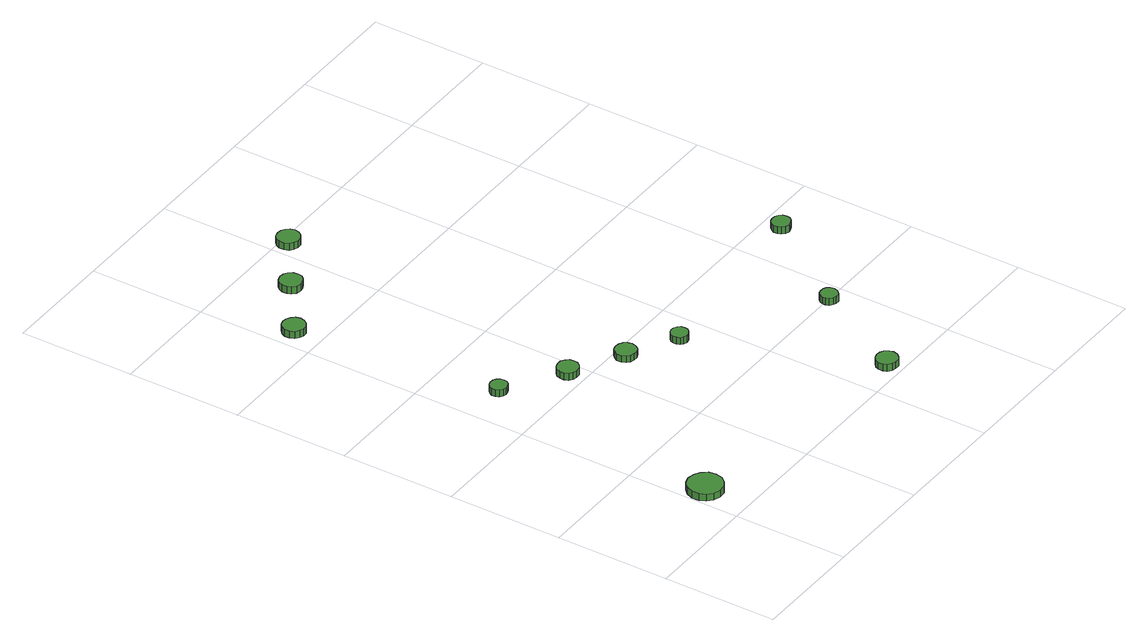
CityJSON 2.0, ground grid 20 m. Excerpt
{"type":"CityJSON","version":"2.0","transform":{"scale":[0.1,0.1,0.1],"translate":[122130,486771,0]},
"CityObjects":{
"tree1":{"type":"SolitaryVegetationObject","attributes":{"function":"something"},"geometry":[{"type":"MultiSurface","lod":"1","boundaries":[[[0,1,2,3,4,5,6,7,8,9,10,11,12,13,14]],[[15,16,17,18,19,20,21,22,23,24,25,26,27,28,29]],[[0,29,28,1]],[[1,28,27,2]],[[2,27,26,3]],[[3,26,25,4]],[[4,25,24,5]],[[5,24,23,6]],[[6,23,22,7]],[[7,22,21,8]],[[8,21,20,9]],[[9,20,19,10]],[[10,19,18,11]],[[11,18,17,12]],[[12,17,16,13]],[[13,16,15,14]],[[14,15,29,0]]]}]},
"tree2":{"type":"SolitaryVegetationObject","attributes":{"function":"something"},"geometry":[{"type":"MultiSurface","lod":"1","boundaries":[[[30,31,32,33,34,35,36,37,38,39,40,41,42,43,44]],[[45,46,47,48,49,50,51,52,53,54,55,56,57,58,59]],[[30,59,58,31]],[[31,58,57,32]],[[32,57,56,33]],[[33,56,55,34]],[[34,55,54,35]],[[35,54,53,36]],[[36,53,52,37]],[[37,52,51,38]],[[38,51,50,39]],[[39,50,49,40]],[[40,49,48,41]],[[41,48,47,42]],[[42,47,46,43]],[[43,46,45,44]],[[44,45,59,30]]]}]},
"tree3":{"type":"SolitaryVegetationObject","attributes":{"function":"something"},"geometry":[{"type":"MultiSurface","lod":"1","boundaries":[[[60,61,62,63,64,65,66,67,68,69,70,71,72,73,74]],[[75,76,77,78,79,80,81,82,83,84,85,86,87,88,89]],[[60,89,88,61]],[[61,88,87,62]],[[62,87,86,63]],[[63,86,85,64]],[[64,85,84,65]],[[65,84,83,66]],[[66,83,82,67]],[[67,82,81,68]],[[68,81,80,69]],[[69,80,79,70]],[[70,79,78,71]],[[71,78,77,72]],[[72,77,76,73]],[[73,76,75,74]],[[74,75,89,60]]]}]},
"tree4":{"type":"SolitaryVegetationObject","attributes":{"function":"something"},"geometry":[{"type":"MultiSurface","lod":"1","boundaries":[[[90,91,92,93,94,95,96,97,98,99,100,101,102,103,104]],[[105,106,107,108,109,110,111,112,113,114,115,116,117,118,119]],[[90,119,118,91]],[[91,118,117,92]],[[92,117,116,93]],[[93,116,115,94]],[[94,115,114,95]],[[95,114,113,96]],[[96,113,112,97]],[[97,112,111,98]],[[98,111,110,99]],[[99,110,109,100]],[[100,109,108,101]],[[101,108,107,102]],[[102,107,106,103]],[[103,106,105,104]],[[104,105,119,90]]]}]},
"tree5":{"type":"SolitaryVegetationObject","attributes":{"function":"something"},"geometry":[{"type":"MultiSurface","lod":"1","boundaries":[[[120,121,122,123,124,125,126,127,128,129,130,131,132,133,134]],[[135,136,137,138,139,140,141,142,143,144,145,146,147,148,149]],[[120,149,148,121]],[[121,148,147,122]],[[122,147,146,123]],[[123,146,145,124]],[[124,145,144,125]],[[125,144,143,126]],[[126,143,142,127]],[[127,142,141,128]],[[128,141,140,129]],[[129,140,139,130]],[[130,139,138,131]],[[131,138,137,132]],[[132,137,136,133]],[[133,136,135,134]],[[134,135,149,120]]]}]},
"tree6":{"type":"SolitaryVegetationObject","attributes":{"function":"something"},"geometry":[{"type":"MultiSurface","lod":"1","boundaries":[[[150,151,152,153,154,155,156,157,158,159,160,161,162,163,164]],[[165,166,167,168,169,170,171,172,173,174,175,176,177,178,179]],[[150,179,178,151]],[[151,178,177,152]],[[152,177,176,153]],[[153,176,175,154]],[[154,175,174,155]],[[155,174,173,156]],[[156,173,172,157]],[[157,172,171,158]],[[158,171,170,159]],[[159,170,169,160]],[[160,169,168,161]],[[161,168,167,162]],[[162,167,166,163]],[[163,166,165,164]],[[164,165,179,150]]]}]},
"tree7":{"type":"SolitaryVegetationObject","attributes":{"function":"something"},"geometry":[{"type":"MultiSurface","lod":"1","boundaries":[[[180,181,182,183,184,185,186,187,188,189,190,191,192,193,194]],[[195,196,197,198,199,200,201,202,203,204,205,206,207,208,209]],[[180,209,208,181]],[[181,208,207,182]],[[182,207,206,183]],[[183,206,205,184]],[[184,205,204,185]],[[185,204,203,186]],[[186,203,202,187]],[[187,202,201,188]],[[188,201,200,189]],[[189,200,199,190]],[[190,199,198,191]],[[191,198,197,192]],[[192,197,196,193]],[[193,196,195,194]],[[194,195,209,180]]]}]},
"tree8":{"type":"SolitaryVegetationObject","attributes":{"function":"something"},"geometry":[{"type":"MultiSurface","lod":"1","boundaries":[[[210,211,212,213,214,215,216,217,218,219,220,221,222,223,224]],[[225,226,227,228,229,230,231,232,233,234,235,236,237,238,239]],[[210,239,238,211]],[[211,238,237,212]],[[212,237,236,213]],[[213,236,235,214]],[[214,235,234,215]],[[215,234,233,216]],[[216,233,232,217]],[[217,232,231,218]],[[218,231,230,219]],[[219,230,229,220]],[[220,229,228,221]],[[221,228,227,222]],[[222,227,226,223]],[[223,226,225,224]],[[224,225,239,210]]]}]},
"tree9":{"type":"SolitaryVegetationObject","attributes":{"function":"something"},"geometry":[{"type":"MultiSurface","lod":"1","boundaries":[[[240,241,242,243,244,245,246,247,248,249,250,251,252,253,254]],[[255,256,257,258,259,260,261,262,263,264,265,266,267,268,269]],[[240,269,268,241]],[[241,268,267,242]],[[242,267,266,243]],[[243,266,265,244]],[[244,265,264,245]],[[245,264,263,246]],[[246,263,262,247]],[[247,262,261,248]],[[248,261,260,249]],[[249,260,259,250]],[[250,259,258,251]],[[251,258,257,252]],[[252,257,256,253]],[[253,256,255,254]],[[254,255,269,240]]]}]},
"tree10":{"type":"SolitaryVegetationObject","attributes":{"function":"something"},"geometry":[{"type":"MultiSurface","lod":"1","boundaries":[[[270,271,272,273,274,275,276,277,278,279,280,281,282,283,284]],[[285,286,287,288,289,290,291,292,293,294,295,296,297,298,299]],[[270,299,298,271]],[[271,298,297,272]],[[272,297,296,273]],[[273,296,295,274]],[[274,295,294,275]],[[275,294,293,276]],[[276,293,292,277]],[[277,292,291,278]],[[278,291,290,279]],[[279,290,289,280]],[[280,289,288,281]],[[281,288,287,282]],[[282,287,286,283]],[[283,286,285,284]],[[284,285,299,270]]]}]},
"tree11":{"type":"SolitaryVegetationObject","attributes":{"function":"something"},"geometry":[{"type":"MultiSurface","lod":"1","boundaries":[[[300,301,302,303,304,305,306,307,308,309,310,311,312,313,314]],[[315,316,317,318,319,320,321,322,323,324,325,326,327,328,329]],[[300,329,328,301]],[[301,328,327,302]],[[302,327,326,303]],[[303,326,325,304]],[[304,325,324,305]],[[305,324,323,306]],[[306,323,322,307]],[[307,322,321,308]],[[308,321,320,309]],[[309,320,319,310]],[[310,319,318,311]],[[311,318,317,312]],[[312,317,316,313]],[[313,316,315,314]],[[314,315,329,300]]]}]}
},
"vertices":[
[62,79,23],[60,91,23],[52,101,23],[42,107,23],[29,109,23],[17,105,23],[8,97,23],[3,85,23],[3,72,23],[8,61,23],[17,53,23],[29,49,23],[42,50,23],[52,56,23],[60,66,23],[60,66,10],[52,56,10],[42,50,10],[29,49,10],[17,53,10],[8,61,10],[3,72,10],[3,85,10],[8,97,10],[17,105,10],[29,109,10],[42,107,10],[52,101,10],[60,91,10],[62,79,10],
[86,490,28],[85,496,28],[81,501,28],[76,504,28],[70,505,28],[64,503,28],[59,499,28],[56,493,28],[56,487,28],[59,481,28],[64,477,28],[70,475,28],[76,476,28],[81,479,28],[85,484,28],[85,484,15],[81,479,15],[76,476,15],[70,475,15],[64,477,15],[59,481,15],[56,487,15],[56,493,15],[59,499,15],[64,503,15],[70,505,15],[76,504,15],[81,501,15],[85,496,15],[86,490,15],
[55,849,24],[53,857,24],[48,863,24],[41,867,24],[33,868,24],[26,866,24],[19,860,24],[16,853,24],[16,845,24],[19,837,24],[26,832,24],[33,829,24],[41,830,24],[48,834,24],[53,841,24],[53,841,11],[48,834,11],[41,830,11],[33,829,11],[26,832,11],[19,837,11],[16,845,11],[16,853,11],[19,860,11],[26,866,11],[33,868,11],[41,867,11],[48,863,11],[53,857,11],[55,849,11],
[190,427,27],[189,435,27],[184,441,27],[178,445,27],[170,445,27],[163,443,27],[157,438,27],[154,431,27],[154,423,27],[157,416,27],[163,411,27],[170,409,27],[178,410,27],[184,414,27],[189,420,27],[189,420,14],[184,414,14],[178,410,14],[170,409,14],[163,411,14],[157,416,14],[154,423,14],[154,431,14],[157,438,14],[163,443,14],[170,445,14],[178,445,14],[184,441,14],[189,435,14],[190,427,14],
[281,379,25],[279,386,25],[275,392,25],[268,396,25],[260,397,25],[253,395,25],[248,390,25],[244,383,25],[244,375,25],[248,368,25],[253,363,25],[260,361,25],[268,361,25],[275,365,25],[279,371,25],[279,371,13],[275,365,13],[268,361,13],[260,361,13],[253,363,13],[248,368,13],[244,375,13],[244,383,13],[248,390,13],[253,395,13],[260,397,13],[268,396,13],[275,392,13],[279,386,13],[281,379,13],
[153,919,23],[152,927,23],[147,934,23],[140,938,23],[132,939,23],[124,936,23],[118,931,23],[115,923,23],[115,915,23],[118,908,23],[124,902,23],[132,900,23],[140,901,23],[147,905,23],[152,911,23],[152,911,10],[147,905,10],[140,901,10],[132,900,10],[124,902,10],[118,908,10],[115,915,10],[115,923,10],[118,931,10],[124,936,10],[132,939,10],[140,938,10],[147,934,10],[152,927,10],[153,919,10],
[362,334,25],[361,340,25],[357,345,25],[352,348,25],[346,349,25],[340,347,25],[335,342,25],[333,337,25],[333,331,25],[335,325,25],[340,321,25],[346,319,25],[352,320,25],[357,323,25],[361,328,25],[361,328,12],[357,323,12],[352,320,12],[346,319,12],[340,321,12],[335,325,12],[333,331,12],[333,337,12],[335,342,12],[340,347,12],[346,349,12],[352,348,12],[357,345,12],[361,340,12],[362,334,12],
[488,27,24],[486,34,24],[481,41,24],[475,44,24],[467,45,24],[460,43,24],[454,38,24],[451,31,24],[451,23,24],[454,16,24],[460,11,24],[467,9,24],[475,9,24],[481,13,24],[486,19,24],[486,19,11],[481,13,11],[475,9,11],[467,9,11],[460,11,11],[454,16,11],[451,23,11],[451,31,11],[454,38,11],[460,43,11],[467,45,11],[475,44,11],[481,41,11],[486,34,11],[488,27,11],
[251,988,22],[249,996,22],[244,1002,22],[237,1006,22],[229,1007,22],[221,1005,22],[215,999,22],[212,992,22],[212,984,22],[215,976,22],[221,971,22],[229,968,22],[237,969,22],[244,973,22],[249,980,22],[249,980,9],[244,973,9],[237,969,9],[229,968,9],[221,971,9],[215,976,9],[212,984,9],[212,992,9],[215,999,9],[221,1005,9],[229,1007,9],[237,1006,9],[244,1002,9],[249,996,9],[251,988,9],
[579,198,24],[578,204,24],[574,209,24],[569,212,24],[563,212,24],[557,211,24],[552,206,24],[550,201,24],[550,195,24],[552,189,24],[557,185,24],[563,183,24],[569,183,24],[574,187,24],[578,192,24],[578,192,11],[574,187,11],[569,183,11],[563,183,11],[557,185,11],[552,189,11],[550,195,11],[550,201,11],[552,206,11],[557,211,11],[563,212,11],[569,212,11],[574,209,11],[578,204,11],[579,198,11],
[702,367,23],[701,374,23],[697,379,23],[691,382,23],[684,383,23],[678,381,23],[673,376,23],[670,370,23],[670,364,23],[673,358,23],[678,353,23],[684,351,23],[691,352,23],[697,355,23],[701,361,23],[701,361,10],[697,355,10],[691,352,10],[684,351,10],[678,353,10],[673,358,10],[670,364,10],[670,370,10],[673,376,10],[678,381,10],[684,383,10],[691,382,10],[697,379,10],[701,374,10],[702,367,10]
]}
